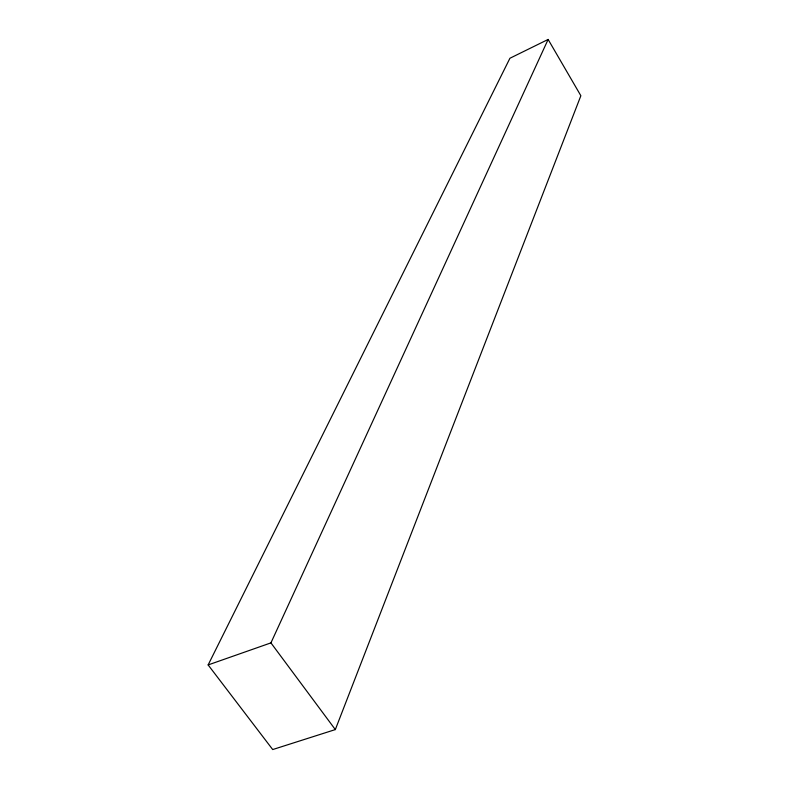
<?xml version="1.0" encoding="UTF-8"?>
<svg xmlns="http://www.w3.org/2000/svg" width="789" height="789" viewBox="0 0 789 789"><rect width="100%" height="100%" fill="white"/><g stroke="black" fill="none" stroke-linecap="round" stroke-linejoin="round"><path stroke-width="1.18" d="M335.325 729.588L580.862 95.735L548.128 39.45L509.931 58.248L208.138 664.93L272.708 749.55L335.325 729.588L270.933 642.877L548.128 39.45M208.138 664.93L270.933 642.877"/></g></svg>
